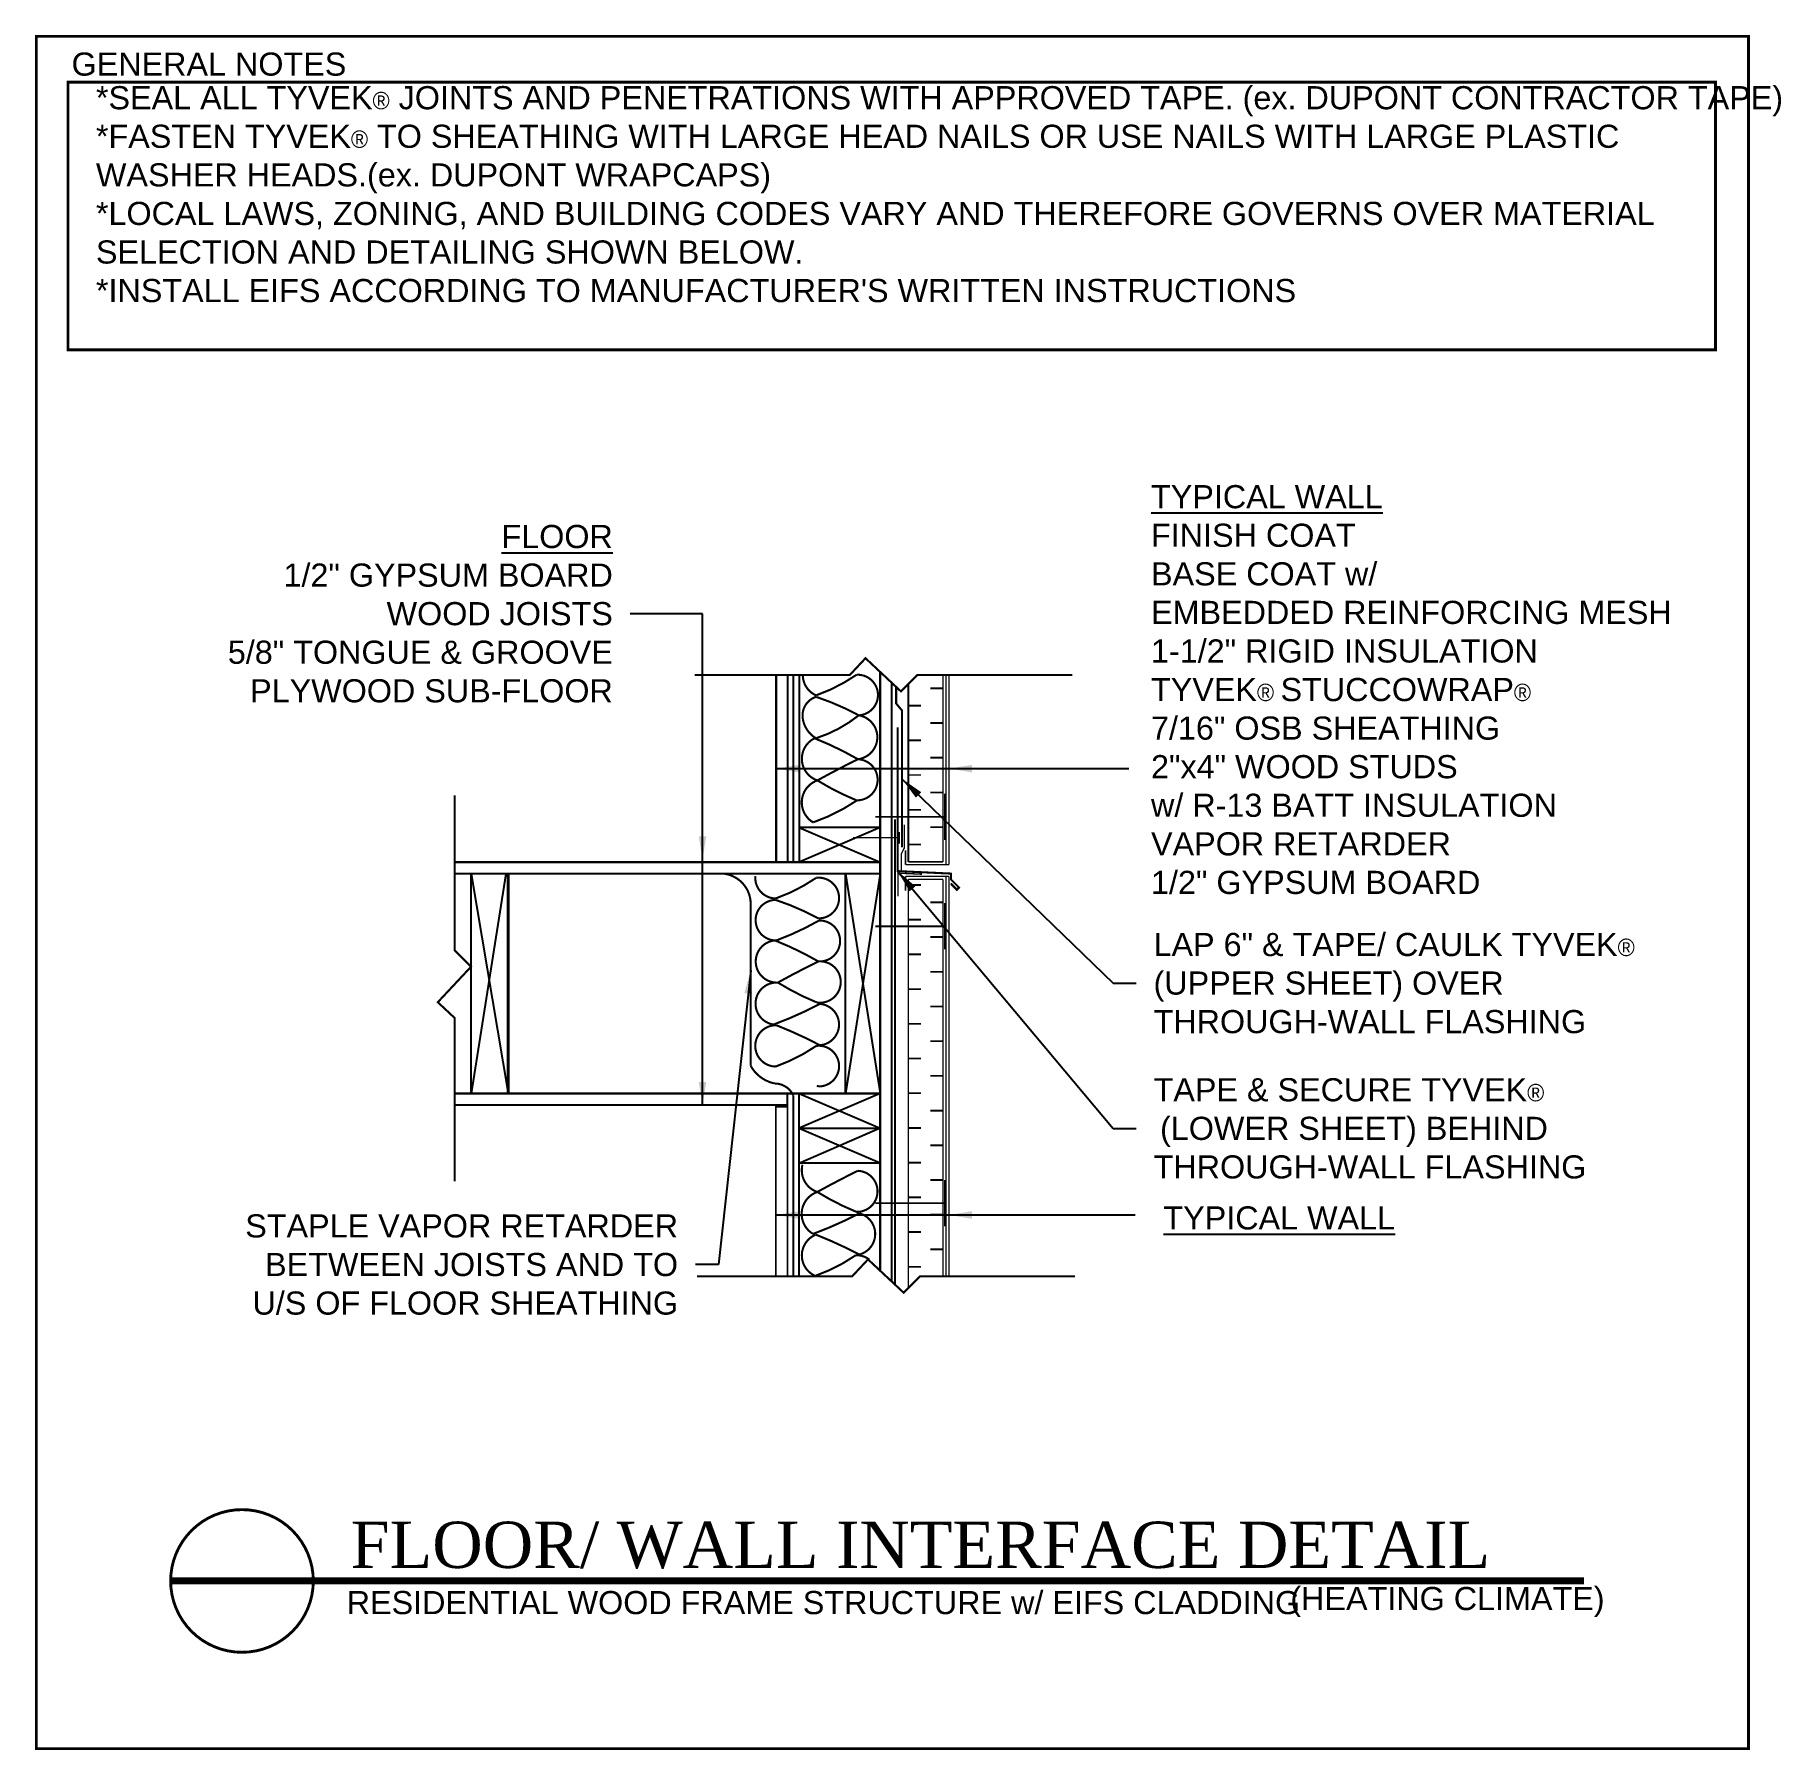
# Model space of a CAD drawing. Extents: x -11.2 to 64.2, y -192.3 to -118.1.
import ezdxf

# ---------------------------------------------------------------- set-up
doc = ezdxf.new("R2010")
doc.units = 0
doc.header["$MEASUREMENT"] = 0
doc.linetypes.add('CENTER', pattern=[2, 1.25, -0.25, 0.25, -0.25])
doc.linetypes.add('DASHED', pattern=[0.75, 0.5, -0.25])
doc.layers.get('0').update_dxf_attribs({"linetype": 'CONTINUOUS'})
for name, color, linetype in [('CLADDING', 7, 'CONTINUOUS'), ('FASTENING', 1, 'CONTINUOUS'), ('FLASHING', 124, 'CONTINUOUS'), ('INSULATION', 40, 'CONTINUOUS'), ('STRUCTURE', 7, 'CONTINUOUS'), ('TEXT', 7, 'CONTINUOUS'), ('TITLE', 7, 'CONTINUOUS'), ('TYVEK', 5, 'DASHED'), ('VAPOURBARRIER', 114, 'CENTER'), ('WINDOW', 7, 'CONTINUOUS')]:
    doc.layers.add(name, color=color, linetype=linetype)
doc.styles.add('DETAILS', font='sanss___.ttf', dxfattribs={"height": 1})
doc.styles.add('TITLE', font='TIMES.TTF', dxfattribs={"height": 2})
doc.dimstyles.new('TYVEKDETAILS', dxfattribs={"dimtxt": 1.5, "dimasz": 1, "dimexe": 0.75, "dimexo": 0.75, "dimgap": 0.75, "dimtad": 0, "dimtih": 1, "dimtoh": 1, "dimdec": 4, "dimzin": 0, "dimtxsty": 'DETAILS', "dimcen": 0.0625, "dimazin": 3, "dimtfac": 1, "dimtdec": 4, "dimtofl": 0, "dimtmove": 0, "dimatfit": 3, "dimtolj": 1, "dimtzin": 0})

# ---------------------------------------------------------------- blocks, each defined once
blk = doc.blocks.new('A$C62347D60')
at = {"const_width": 0.125}
blk.add_lwpolyline([(0.062, 0.062), (74.062, 0.062), (74.062, 74.062), (0.062, 74.062)], close=True, dxfattribs=at)
blk.add_lwpolyline([(8.949, 10.392, -1), (8.949, 4.226, -1), (8.949, 10.392, -0.7496)], format="xyb", dxfattribs=at)
at = {"layer": 'TITLE', "const_width": 0.125}
blk.add_lwpolyline([(1.428, 72.084), (72.635, 72.084), (72.635, 60.518), (1.428, 60.518)], close=True, dxfattribs=at)
at = {"layer": 'TITLE', "insert": (1.583, 73.365), "char_height": 1, "width": 19.25, "attachment_point": 1, "style": 'DETAILS'}
blk.add_mtext('GENERAL NOTES', dxfattribs=at)
blk = doc.blocks.new('A$C23C84D14')
at = {"layer": 'WINDOW'}
blk.add_blockref('A$C62347D60', (0, 0), dxfattribs=at)

msp = doc.modelspace()

# ---------------------------------------------------------------- linework, layer by layer
at = {"const_width": 0.09}
for points in [[(17.262, -145.797), (23.965, -145.797), (24.648, -145.067), (26.183, -146.504), (26.89, -145.797), (33.594, -145.797)], [(6.893, -167.671), (6.893, -160.617), (6.163, -159.935), (7.6, -158.399), (6.893, -157.692), (6.893, -150.988)], [(17.372, -171.778), (24.075, -171.778), (24.758, -171.048), (26.294, -172.485), (27.001, -171.778), (33.704, -171.778)]]:
    msp.add_lwpolyline(points, dxfattribs=at)
at = {"layer": 'CLADDING', "const_width": 0.06}
for points in [[(28.128, -145.797), (28.128, -153.993)], [(26.378, -153.368), (26.378, -153.993)], [(28.253, -153.993), (26.378, -153.993)], [(28.253, -154.493), (26.378, -154.493)], [(26.378, -155.118), (26.378, -154.493)], [(28.128, -171.778), (28.128, -154.493)], [(28.253, -171.778), (28.253, -154.493)]]:
    msp.add_lwpolyline(points, dxfattribs=at)
at = {"layer": 'CLADDING'}
msp.add_lwpolyline([(28.253, -145.797, 0.06, 0.06, 0), (28.253, -153.993, 0.06, 0.06, 0)], format="xyseb", dxfattribs=at)
at = {"layer": 'FASTENING'}
for points, const_width in [([(25.079, -151.92), (28.079, -151.92), (28.079, -150.92), (28.079, -152.92)], 0.08), ([(24.105, -152.827), (26.105, -152.827)], 0.06), ([(26.105, -152.577), (26.105, -153.077)], 0.06), ([(25.079, -156.652), (28.079, -156.652), (28.079, -155.652), (28.079, -157.652)], 0.08), ([(25.079, -168.622), (28.079, -168.622), (28.079, -167.622), (28.079, -169.622)], 0.08)]:
    msp.add_lwpolyline(points, dxfattribs=dict(at, const_width=const_width))
at = {"layer": 'FASTENING', "color": 112, "const_width": 0.06}
for points in [[(26.327, -152.268), (26.327, -153.268), (26.197, -153.518), (26.197, -154.268)], [(26.055, -155.356), (26.055, -154.356), (27.086, -154.402)]]:
    msp.add_lwpolyline(points, dxfattribs=at)
at = {"layer": 'FLASHING', "const_width": 0.09}
msp.add_lwpolyline([(26.037, -148.061), (26.037, -154.268), (28.339, -154.375), (28.339, -154.625), (28.693, -154.979), (28.693, -154.979), (28.593, -155.079), (28.339, -154.825)], dxfattribs=at)
at = {"layer": 'INSULATION'}
msp.add_line((28.693, -154.948), (28.593, -155.048), dxfattribs=at)
at = {"layer": 'INSULATION', "const_width": 0.09}
for points in [[(21.938, -145.797, 0.293719), (22.512, -146.674, 0.065918), (24.266, -145.782, -0.997476), (24.358, -147.535, 0.044094), (22.512, -146.735, 0.3675), (21.937, -147.671)], [(21.937, -147.671, 0.225724), (22.508, -148.527, 0.091851), (24.358, -147.535, -0.862957), (24.323, -149.433, 0.036839), (22.446, -148.527, 0.66635), (22.569, -150.348, -0.011745), (24.323, -149.433, -0.991477), (24.261, -151.209, -0.042055), (22.569, -150.348, 0.636976), (22.385, -152.162, 0.067567), (24.285, -151.209, 0.020828)], [(19.887, -154.486, 0.434787), (20.766, -155.45, 0.065918), (22.52, -154.558, -1.071863), (22.612, -156.311, 0.044094), (20.766, -155.512, 1.007041), (20.797, -157.264, 0.04039), (22.643, -156.403, -1.044572), (22.612, -158.171, 0.036839), (20.735, -157.264, 0.978351), (20.859, -159.085, -0.011745), (22.612, -158.171, -1.122527), (22.551, -159.946, -0.042055), (20.859, -159.085, 0.955215), (20.674, -160.899, 0.033771), (22.674, -160.008, -0.932497), (22.674, -161.791, 0.02843), (20.797, -160.93, 1.006035), (20.766, -162.714, 0.065918), (22.52, -161.822, -1.071863), (22.612, -163.575, 0.001635), (22.546, -163.539, 0.001635)], [(21.924, -166.957, 0.390452), (22.565, -168.134, -0.011745), (24.318, -167.22, -0.991477), (24.257, -168.995, -0.042055), (22.565, -168.134, 0.636976), (22.38, -169.948, 0.033771), (24.38, -169.057, -0.771237), (24.38, -170.84, 0.02843), (22.503, -169.979, 0.661486), (22.472, -171.763, 0.065918), (24.226, -170.871, -0.181741), (24.814, -171.059, -0.181741)]]:
    msp.add_lwpolyline(points, format="xyb", dxfattribs=at)
at = {"layer": 'INSULATION', "color": 202}
for points, const_width in [([(26.503, -146.184), (26.503, -153.868)], 0.08), ([(28.003, -146.368), (27.453, -146.368)], 0.08), ([(28.003, -145.797), (28.003, -153.868)], 0.06), ([(27.053, -147.118), (26.503, -147.118)], 0.08), ([(28.003, -147.868), (27.453, -147.868)], 0.08), ([(27.053, -148.618), (26.503, -148.618)], 0.08), ([(28.003, -149.368), (27.453, -149.368)], 0.08), ([(27.053, -150.118), (26.503, -150.118)], 0.06), ([(28.003, -150.868), (27.453, -150.868)], 0.08), ([(27.053, -151.618), (26.503, -151.618)], 0.08), ([(28.003, -152.368), (27.453, -152.368)], 0.08), ([(27.053, -153.118), (26.503, -153.118)], 0.08), ([(28.003, -153.868), (26.503, -153.868)], 0.06), ([(28.003, -154.618), (26.503, -154.618)], 0.06), ([(26.503, -154.618), (26.503, -172.275)], 0.06), ([(28.003, -154.618), (28.003, -171.778)], 0.06), ([(27.053, -154.868), (26.503, -154.868)], 0.08), ([(28.003, -155.618), (27.453, -155.618)], 0.08), ([(27.053, -156.368), (26.503, -156.368)], 0.08), ([(28.003, -157.118), (27.453, -157.118)], 0.08), ([(27.053, -157.868), (26.503, -157.868)], 0.08), ([(28.003, -158.618), (27.453, -158.618)], 0.08), ([(27.053, -159.368), (26.503, -159.368)], 0.08), ([(28.003, -160.118), (27.453, -160.118)], 0.08), ([(27.053, -160.868), (26.503, -160.868)], 0.08), ([(28.003, -161.618), (27.453, -161.618)], 0.08), ([(27.053, -162.368), (26.503, -162.368)], 0.08), ([(28.003, -163.118), (27.453, -163.118)], 0.08), ([(27.053, -163.868), (26.503, -163.868)], 0.08), ([(28.003, -164.618), (27.453, -164.618)], 0.08), ([(27.053, -165.368), (26.503, -165.368)], 0.08), ([(28.003, -166.118), (27.453, -166.118)], 0.08), ([(27.053, -166.868), (26.503, -166.868)], 0.08), ([(27.053, -166.868), (26.503, -166.868)], 0.08), ([(28.003, -167.618), (27.453, -167.618)], 0.08), ([(27.053, -168.368), (26.503, -168.368)], 0.08), ([(28.003, -169.118), (27.453, -169.118)], 0.08), ([(27.053, -169.868), (26.503, -169.868)], 0.08), ([(27.053, -169.868), (26.503, -169.868)], 0.08), ([(28.003, -170.618), (27.453, -170.618)], 0.08), ([(27.053, -171.368), (26.503, -171.368)], 0.08)]:
    msp.add_lwpolyline(points, dxfattribs=dict(at, const_width=const_width))
at = {"layer": 'INSULATION'}
msp.add_lwpolyline([(28.339, -154.794), (28.593, -155.048)], dxfattribs=at)
at = {"layer": 'STRUCTURE'}
for p, q in [((20.781, -145.797), (20.781, -153.88)), ((21.281, -145.797), (21.281, -153.88)), ((21.781, -145.797), (21.781, -153.88)), ((25.281, -152.38), (21.781, -153.88)), ((21.781, -152.38), (25.281, -153.88)), ((7.791, -153.88), (18.561, -153.88)), ((25.281, -153.88), (7.791, -153.88)), ((19.781, -153.88), (19.281, -153.88)), ((25.281, -153.88), (20.281, -153.88)), ((7.602, -154.38), (9.207, -163.88)), ((9.102, -154.38), (7.602, -163.88)), ((25.281, -154.38), (23.781, -163.88)), ((23.781, -154.38), (25.281, -163.88)), ((25.281, -163.88), (25.281, -154.38)), ((25.281, -154.587), (25.281, -163.753)), ((20.781, -164.38), (7.791, -164.38)), ((25.281, -163.88), (21.775, -165.38)), ((21.775, -163.88), (25.281, -165.38)), ((21.775, -165.38), (25.281, -166.88)), ((25.281, -165.38), (21.845, -166.88))]:
    msp.add_line(p, q, dxfattribs=at)
for points, const_width in [([(25.281, -145.66), (25.281, -153.88)], 0.09), ([(20.781, -145.797), (20.781, -153.88), (21.281, -153.88), (21.281, -145.797)], 0.09), ([(21.781, -145.797), (21.781, -153.88)], 0.08), ([(25.781, -146.128), (25.781, -172.005)], 0.09), ([(25.281, -152.38), (21.781, -152.38)], 0.09), ([(6.893, -153.88), (25.281, -153.88), (25.281, -154.45)], 0.09), ([(7.791, -153.88), (25.281, -153.88), (25.281, -154.45)], 0.09), ([(6.893, -154.38), (25.281, -154.38)], 0.09), ([(7.602, -154.38), (7.602, -163.88)], 0.09), ([(9.207, -154.38), (9.207, -163.88)], 0.125), ([(23.781, -154.38), (23.781, -163.88)], 0.09), ([(25.281, -154.38), (25.281, -163.999)], 0.09), ([(25.281, -154.38), (25.281, -163.999)], 0.09), ([(6.893, -163.88), (21.275, -163.88), (21.275, -164.38), (6.893, -164.38)], 0.09), ([(25.281, -163.88), (7.791, -163.88)], 0.09), ([(20.775, -171.778), (20.775, -164.455), (21.275, -164.455), (21.275, -171.778)], 0.08), ([(21.775, -171.778), (21.775, -163.88)], 0.08), ([(25.281, -163.88), (25.281, -171.537)], 0.1), ([(25.281, -165.38), (21.775, -165.38)], 0.09), ([(25.281, -166.88), (21.775, -166.88)], 0.09)]:
    msp.add_lwpolyline(points, dxfattribs=dict(at, const_width=const_width))
at = {"layer": 'TITLE', "const_width": 0.3}
msp.add_lwpolyline([(-5.383, -184.946), (55.703, -184.946)], dxfattribs=at)
at = {"layer": 'TYVEK', "const_width": 0.09}
for points in [[(25.973, -146.307), (25.973, -147.024), (26.223, -147.323), (26.223, -153.236)], [(25.927, -152.025), (25.927, -163.371), (25.927, -172.141)]]:
    msp.add_lwpolyline(points, dxfattribs=at)
at = {"layer": 'VAPOURBARRIER', "linetype": 'CENTER', "const_width": 0.09}
msp.add_lwpolyline([(21.531, -145.797), (21.531, -153.88)], dxfattribs=at)
at = {"layer": 'VAPOURBARRIER', "linetype": 'CENTER'}
msp.add_lwpolyline([(18.537, -154.38, 0.09, 0.09, -0.364545), (19.686, -155.635, 0.09, 0.09, 0), (19.686, -162.683, 0.09, 0.09, 0.220821), (20.734, -163.448, 0.09, 0.09, -0.287272), (21.525, -163.955, 0.09, 0.09, 0), (21.525, -171.778, 0, 0, 0)], format="xyseb", dxfattribs=at)

# ---------------------------------------------------------------- block references
at = {"layer": 'INSULATION'}
msp.add_blockref('A$C23C84D14', (-11.25, -192.255), dxfattribs=at)

# ---------------------------------------------------------------- texts
at = {"layer": 'STRUCTURE', "insert": (37.1, -165.392), "char_height": 1, "attachment_point": 4, "style": 'DETAILS'}
msp.add_mtext('TAPE & SECURE TYVEK\\fSymbol|b0|i0|c2|p18;\\H0.75;â\\P \\fSansSerif|b0|i0|c2|p2;\\H1;(LOWER SHEET) BEHIND \\PTHROUGH-WALL FLASHING', dxfattribs=at)
at = {"layer": 'TEXT', "insert": (-8.613, -120.343), "char_height": 1, "width": 69.25, "attachment_point": 1, "style": 'DETAILS'}
msp.add_mtext("*SEAL ALL TYVEK{\\fSymbol|b0|i0|c2|p18;\\H0.75x;â} JOINTS AND PENETRATIONS WITH APPROVED TAPE. (ex. DUPONT CONTRACTOR TAPE)\\P*{\\fSansSerif|b0|i0|c2|p0;FASTEN TYVEK\\fSymbol|b0|i0|c2|p16;\\H0.75x;â\\fSansSerif|b0|i0|c2|p0;\\H1.333x; TO SHEATHING WITH LARGE HEAD NAILS OR USE NAILS WITH LARGE PLASTIC WASHER HEADS.}(ex. DUPONT WRAPCAPS)\\P*LOCAL LAWS, ZONING, AND BUILDING CODES VARY AND THEREFORE GOVERNS OVER MATERIAL SELECTION AND DETAILING SHOWN BELOW.\\P*INSTALL EIFS ACCORDING TO MANUFACTURER'S WRITTEN INSTRUCTIONS", dxfattribs=at)
at = {"layer": 'TEXT', "char_height": 1, "style": 'DETAILS'}
for s, insert, attachment_point in [('\\LTYPICAL WALL\\P\\lFINISH COAT\\PBASE COAT w/ \\PEMBEDDED REINFORCING MESH\\P1-1/2" RIGID INSULATION\\PTYVEK\\fSymbol|b0|i0|c2|p18;\\H0.75;â \\fSansSerif|b0|i0|c2|p2;\\H1;STUCCOWRAP\\fSymbol|b0|i0|c2|p18;\\H0.75;â\\P\\fSansSerif|b0|i0|c2|p2;\\H1;7/16" OSB SHEATHING\\P2"x4" WOOD STUDS \\Pw/ R-13 BATT INSULATION\\PVAPOR RETARDER\\P1/2" GYPSUM BOARD', (36.989, -146.428), 4), ('\\L FLOOR\\P\\l1/2" GYPSUM BOARD\\PWOOD JOISTS\\P5/8" TONGUE & GROOVE \\PPLYWOOD SUB-FLOOR', (13.728, -143.148), 6), ('{\\fSansSerif|b0|i0|c2|p0;LAP 6" & TAPE/ CAULK TYVEK\\fSymbol|b0|i0|c2|p16;\\H0.75x;â\\fSansSerif|b0|i0|c2|p0;\\H1.333x; \\P(UPPER SHEET) OVER \\PTHROUGH-WALL FLASHING}', (37.098, -159.113), 4), ('\\LTYPICAL WALL', (37.524, -169.263), 4), ('STAPLE VAPOR RETARDER\\PBETWEEN JOISTS AND TO \\PU/S OF FLOOR SHEATHING', (16.547, -171.276), 6)]:
    msp.add_mtext(s, dxfattribs=dict(at, insert=insert, attachment_point=attachment_point))
at = {"layer": 'TITLE', "attachment_point": 4}
for s, insert, char_height, width, style in [('FLOOR/ WALL INTERFACE DETAIL', (2.398, -183.405), 2, 54.4375, 'TITLE'), ('RESIDENTIAL WOOD FRAME STRUCTURE w/ EIFS CLADDING ', (2.226, -185.888), 1, 54.4375, 'DETAILS'), ('(HEATING CLIMATE)', (43.011, -185.856), 1, 14.74941, 'DETAILS')]:
    msp.add_mtext(s, dxfattribs=dict(at, insert=insert, char_height=char_height, width=width, style=style))

# ---------------------------------------------------------------- leaders
at = {"layer": 'STRUCTURE', "annotation_type": 0, "has_hookline": 1, "hookline_direction": 0, "text_width": 18.246}
msp.add_leader([(26.037, -154.268), (35.35, -165.392), (36.35, -165.392)], dimstyle='TYVEKDETAILS', dxfattribs=at)
at = {"layer": 'TEXT', "annotation_type": 0, "has_hookline": 1}
for points, hookline_direction, text_width in [([(17.604, -164.38), (17.604, -143.148), (14.478, -143.148)], 1, 16.219), ([(28.253, -149.839), (36.029, -149.839)], 0, 21.871), ([(26.223, -150.28), (35.348, -159.113), (36.348, -159.113)], 0, 20.465), ([(19.686, -158.563), (18.297, -171.276), (17.297, -171.276)], 1, 18.246)]:
    msp.add_leader(points, dimstyle='TYVEKDETAILS', dxfattribs=dict(at, hookline_direction=hookline_direction, text_width=text_width))
at = {"layer": 'TEXT'}
for points in [[(17.604, -153.764), (17.604, -143.148), (14.478, -143.148)], [(20.781, -149.839), (36.029, -149.839)], [(20.775, -169.13), (36.297, -169.13)], [(28.253, -169.13), (36.297, -169.13)]]:
    msp.add_leader(points, dimstyle='TYVEKDETAILS', dxfattribs=at)

doc.saveas('drawing.dxf')
